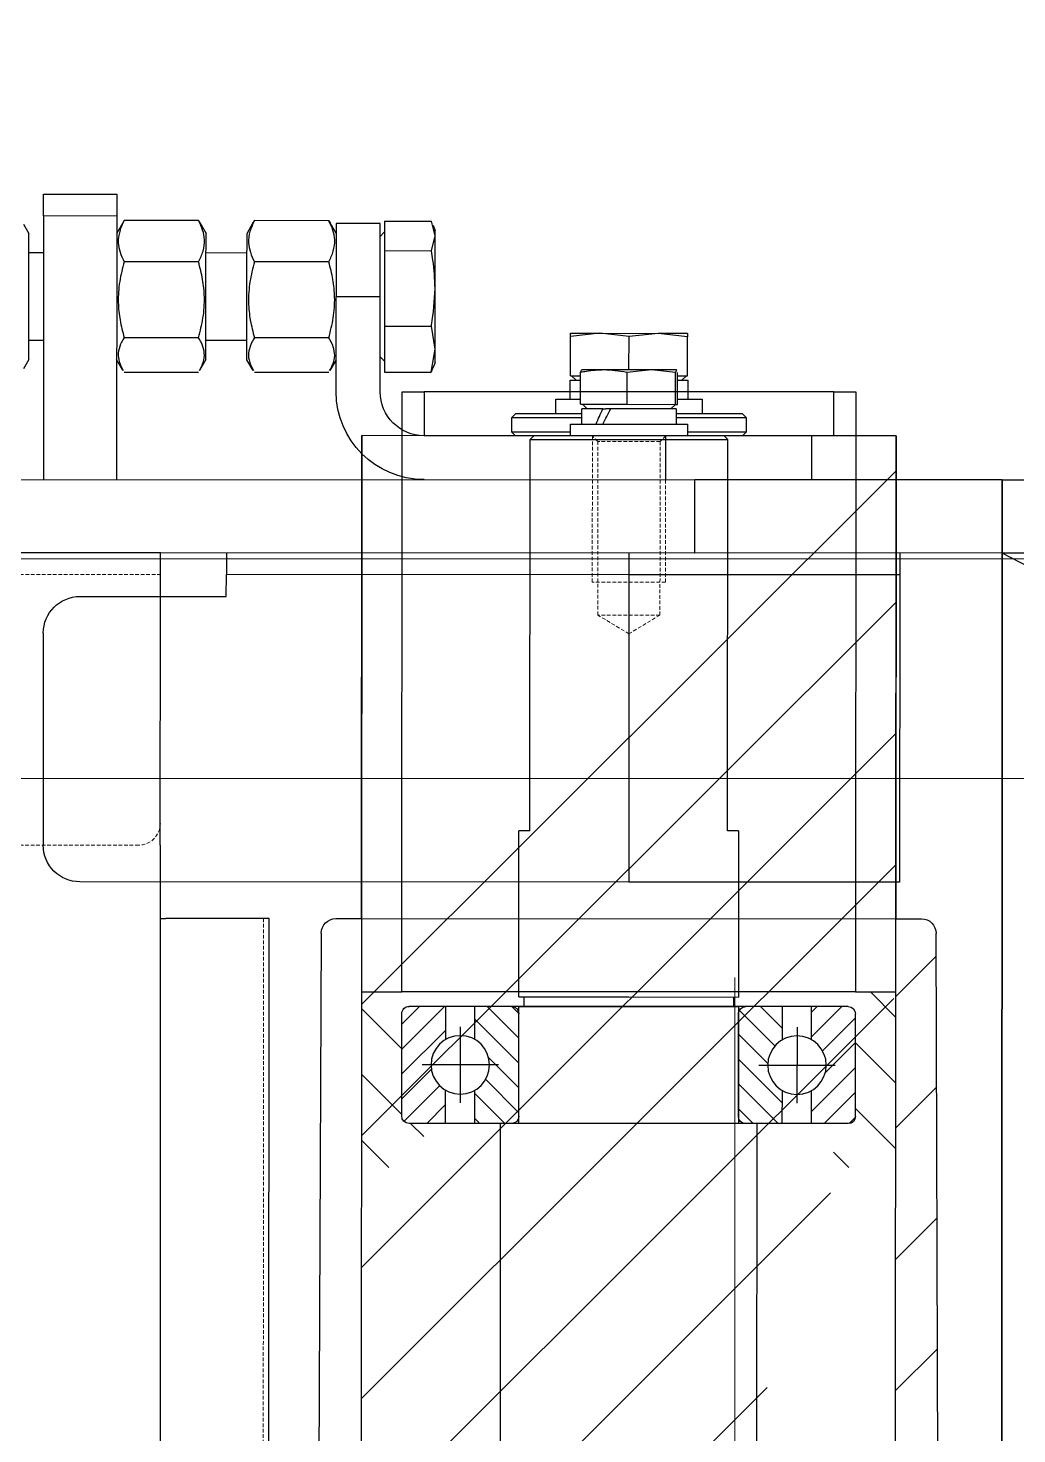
# Model space of a CAD drawing. Header units: millimetres. Extents: x 845401 to 948039, y 511594 to 550263.
# Drawn here: x 902886 to 903021.1, y 537152.2 to 537344.3 of the extents above; entities that cross this region are included whole.
import ezdxf

# ---------------------------------------------------------------- set-up
doc = ezdxf.new("R2010")
doc.units = ezdxf.units.MM
doc.linetypes.add('CENTER', pattern=[0])
doc.linetypes.add('DASHED', pattern=[0.75, 0.5, -0.25])
for name, color, linetype in [('00', 7, 'Continuous'), ('1', 30, 'Continuous'), ('1轮廓实线层', 7, 'Continuous'), ('3', 3, 'CENTER'), ('4文字层', 3, 'Continuous'), ('4虚线层', 6, 'DASHED'), ('5剖面线层', 2, 'Continuous')]:
    doc.layers.add(name, color=color, linetype=linetype)
doc.layers.add('A-剖-0.10mm.......SECT-L01', color=255, linetype='Continuous', lineweight=18)
doc.layers.add('物流设备', color=7, linetype='Continuous', lineweight=5)

# ---------------------------------------------------------------- blocks, each defined once
blk = doc.blocks.new('*U100537')
at = {"color": 2}
blk.add_lwpolyline([(0, 630), (7920.603380136075, 630), (7920.603380136075, 830), (0, 830)], close=True, dxfattribs=at)
at = {"color": 1}
blk.add_lwpolyline([(0, -630), (7920.603380136075, -630), (7920.603380136075, 630), (0, 630)], close=True, dxfattribs=at)
at = {"color": 4}
blk.add_lwpolyline([(0, -600), (7920.603380136075, -600), (7920.603380136075, 600), (0, 600)], close=True, dxfattribs=at)
for tag, p in [('设备编号', (485.2384934027214, 55.2877136208408)), ('设备高度', (489.7486322444456, -155.5627289135591))]:
    blk.add_attdef(tag, p, '', height=100)
at = {"flags": 1}
blk.add_attdef('设备类型', (14421.90417558989, -37.08342335998668), '', height=100, dxfattribs=at)
blk = doc.blocks.new('*U585')
at = {"layer": '1', "linetype": 'Continuous'}
h = blk.add_hatch(dxfattribs=at)
h.set_pattern_fill('_USER', color=1, scale=2.4, angle=45, style=0, pattern_type=0)
h.set_pattern_definition([(45, (0, 0), (-1.697056274847714, 1.697056274847714), [])])
edge = h.paths.add_edge_path()
edge.add_line((15, 31), (1, 31))
edge.add_arc((1, 30), 1, 90, 180)
edge.add_line((0, 30), (0, 25))
edge.add_line((0, 25), (4.535898384862246, 25))
edge.add_arc((8, 23), 3.999999999999999, 30.000000000000114, 150, ccw=False)
edge.add_line((11.46410161513775, 25), (16, 25))
edge.add_line((16, 25), (16, 30))
edge.add_arc((15, 30), 1, 0, 90)
edge = h.paths.add_edge_path()
edge.add_line((11.46410161513775, -25), (16, -25))
edge.add_line((16, -25), (16, -30))
edge.add_arc((15, -30), 1, 270, 360, ccw=False)
edge.add_line((15, -31), (1, -31))
edge.add_arc((1, -30), 1, 180, 270, ccw=False)
edge.add_line((0, -30), (0, -25))
edge.add_line((0, -25), (4.535898384862246, -25))
edge.add_arc((8, -23), 4, 209.9999999999998, 329.9999999999999)
blk = doc.blocks.new('*U586')
at = {"layer": '1', "linetype": 'Continuous'}
h = blk.add_hatch(dxfattribs=at)
h.set_pattern_fill('_USER', color=1, scale=2.4, angle=135, style=0, pattern_type=0)
h.set_pattern_definition([(135, (0, 0), (-1.697056274847714, -1.697056274847714), [])])
edge = h.paths.add_edge_path()
edge.add_line((0, 21), (4.535898384862246, 21))
edge.add_arc((8, 23), 4, 209.9999999999998, 329.9999999999999)
edge.add_line((11.46410161513775, 21), (16, 21))
edge.add_line((16, 21), (16, 16))
edge.add_arc((15, 16), 1, 270, 360, ccw=False)
edge.add_line((15, 15), (1, 15))
edge.add_arc((1, 16), 1, 180, 270, ccw=False)
edge.add_line((0, 16), (0, 21))
edge = h.paths.add_edge_path()
edge.add_line((1, -15), (15, -15))
edge.add_arc((15, -16), 1, 360, 90, ccw=False)
edge.add_line((16, -16), (16, -21))
edge.add_line((16, -21), (11.46410161513775, -21))
edge.add_arc((8, -23), 3.999999999999999, 30, 150)
edge.add_line((4.535898384862246, -21), (0, -21))
edge.add_line((0, -21), (0, -16))
edge.add_arc((1, -16), 1, 90, 180, ccw=False)
blk = doc.blocks.new('6206')
at = {"layer": '00', "color": 7}
for p, q in [((473.0716967733401, 2380.76034982123), (487.0716967733401, 2380.76034982123)), ((472.0716967733401, 2379.76034982123), (472.0716967733401, 2319.76034982123)), ((488.0716967733401, 2379.76034982123), (488.0716967733401, 2319.76034982123)), ((472.0716967733401, 2374.76034982123), (476.6075951582024, 2374.76034982123)), ((483.5357983884779, 2374.76034982123), (488.0716967733401, 2374.76034982123)), ((472.0716967733401, 2370.76034982123), (476.6075951582024, 2370.76034982123)), ((483.5357983884779, 2370.76034982123), (488.0716967733401, 2370.76034982123)), ((473.0716967733401, 2364.76034982123), (487.0716967733401, 2364.76034982123)), ((473.0716967733401, 2334.76034982123), (487.0716967733401, 2334.76034982123)), ((472.0716967733401, 2328.76034982123), (476.6075951582024, 2328.76034982123)), ((483.5357983884779, 2328.76034982123), (488.0716967733401, 2328.76034982123)), ((472.0716967733401, 2324.76034982123), (476.6075951582024, 2324.76034982123)), ((483.5357983884779, 2324.76034982123), (488.0716967733401, 2324.76034982123)), ((473.0716967733401, 2318.76034982123), (487.0716967733401, 2318.76034982123))]:
    blk.add_line(p, q, dxfattribs=at)
at = {"layer": '00', "color": 7, "linetype": 'Continuous'}
blk.add_line((473.0716967733401, 2318.76034982123), (473.0717967733402, 2318.76034982123), dxfattribs=at)
at = {"layer": '00', "color": 7}
for centre in [(480.0716967733401, 2372.76034982123), (480.0716967733401, 2326.76034982123)]:
    blk.add_circle(centre, 4, dxfattribs=at)
for centre, start, end in [((473.0716967733401, 2379.76034982123), 90, 180), ((487.0716967733401, 2379.76034982123), 0, 90), ((473.0716967733401, 2365.76034982123), 180, 270), ((487.0716967733401, 2365.76034982123), 270, 0), ((473.0716967733401, 2333.76034982123), 90, 180), ((487.0716967733401, 2333.76034982123), 0, 90), ((473.0716967733401, 2319.76034982123), 180, 270), ((487.0716967733401, 2319.76034982123), 270, 0)]:
    blk.add_arc(centre, 1, start, end, dxfattribs=at)
at = {"layer": '3', "color": 3}
for p, q in [((480.0716967733401, 2367.56034982123), (480.0716967733401, 2377.96034982123)), ((485.2716967733402, 2372.76034982123), (474.8716967733401, 2372.76034982123)), ((480.0716967733401, 2331.96034982123), (480.0716967733401, 2321.56034982123)), ((485.2716967733402, 2326.76034982123), (474.8716967733401, 2326.76034982123))]:
    blk.add_line(p, q, dxfattribs=at)
at = {"color": 1, "linetype": 'Continuous'}
for name in ['*U585', '*U586']:
    blk.add_blockref(name, (472.0716967733402, 2349.76034982123), dxfattribs=at)
blk = doc.blocks.new('*U579')
at = {"layer": '1', "linetype": 'Continuous'}
h = blk.add_hatch(dxfattribs=at)
h.set_pattern_fill('_USER', color=1, scale=4, angle=45, style=0, pattern_type=0)
h.set_pattern_definition([(45, (0, 0), (-2.82842712474619, 2.82842712474619), [])])
edge = h.paths.add_edge_path()
edge.add_line((603.0000002948393, 403.000000072525), (583.0000002948393, 403.000000072525))
edge.add_line((583.0000002948393, 403.000000072525), (583.0000002948393, 396.2165233572576))
edge.add_arc((593.0000002948393, 372.000000072525), 26.20000000000001, 97.99753139117303, 112.43774675556449, ccw=False)
edge.add_arc((593.0000002948393, 372.000000072525), 26.19999999999999, 82.00246860882731, 97.99753139117303, ccw=False)
edge.add_arc((593.0000002948393, 372.000000072525), 26.19999999999998, 67.56225324443562, 82.0024686088272, ccw=False)
edge.add_line((603.0000002948393, 396.2165233572576), (603.0000002948393, 403.000000072525))
edge = h.paths.add_edge_path()
edge.add_line((603.0000002948393, 347.7834767877923), (603.0000002948393, 341.000000072525))
edge.add_line((603.0000002948393, 341.000000072525), (583.0000002948393, 341.000000072525))
edge.add_line((583.0000002948393, 341.000000072525), (583.0000002948393, 347.7834767877923))
edge.add_arc((593.0000002948393, 372.000000072525), 26.19999999999998, 247.5622532444355, 262.002468608827)
edge.add_arc((593.0000002948393, 372.000000072525), 26.20000000000001, 262.002468608827, 277.9975313911727)
edge.add_arc((593.0000002948393, 372.000000072525), 26.19999999999999, 277.9975313911728, 292.4377467555644)
blk = doc.blocks.new('*U580')
at = {"layer": '1', "linetype": 'Continuous'}
h = blk.add_hatch(dxfattribs=at)
h.set_pattern_fill('_USER', color=1, scale=4, angle=135, style=0, pattern_type=0)
h.set_pattern_definition([(135, (0, 0), (-2.82842712474619, -2.82842712474619), [])])
edge = h.paths.add_edge_path()
edge.add_line((598.5459975632302, 392.600000072525), (603.0000002948393, 392.600000072525))
edge.add_line((603.0000002948393, 392.600000072525), (603.0000002948393, 387.000000072525))
edge.add_line((603.0000002948393, 387.000000072525), (583.0000002948393, 387.000000072525))
edge.add_line((583.0000002948393, 387.000000072525), (583.0000002948393, 392.600000072525))
edge.add_line((583.0000002948393, 392.600000072525), (587.4540030264483, 392.600000072525))
edge.add_arc((589.8000002948393, 394.7763035478478), 3.199999999999981, 222.8510543105666, 317.1489456894334)
edge.add_line((592.1459975632303, 392.600000072525), (593.8540030264483, 392.600000072525))
edge.add_arc((596.2000002948392, 394.7763035478478), 3.199999999999981, 222.8510543105666, 317.1489456894334)
edge = h.paths.add_edge_path()
edge.add_line((583.0000002948393, 357.000000072525), (603.0000002948393, 357.000000072525))
edge.add_line((603.0000002948393, 357.000000072525), (603.0000002948393, 351.400000072525))
edge.add_line((603.0000002948393, 351.400000072525), (598.5459975632302, 351.400000072525))
edge.add_arc((596.2000002948392, 349.2236965972022), 3.200000000000019, 42.85105431056657, 137.1489456894298)
edge.add_line((593.8540030264484, 351.4000000725251), (592.1459975632301, 351.4000000725251))
edge.add_arc((589.8000002948393, 349.2236965972022), 3.199999999999975, 42.8510543105702, 137.1489456894335)
edge.add_line((587.4540030264483, 351.400000072525), (583.0000002948393, 351.400000072525))
edge.add_line((583.0000002948393, 351.400000072525), (583.0000002948393, 357.000000072525))
blk = doc.blocks.new('*U578', base_point=(-30.99999970516069, -88.49999992747507))
at = {"layer": '00', "color": 7}
for p, q in [((603.0000002948393, 403.000000072525), (583.0000002948393, 403.000000072525)), ((583.0000002948393, 403.000000072525), (583.0000002948393, 387.000000072525)), ((603.0000002948393, 403.000000072525), (603.0000002948393, 387.000000072525)), ((583.0000002948393, 392.600000072525), (587.4540030264483, 392.600000072525)), ((592.1459975632303, 392.600000072525), (593.8540030264483, 392.600000072525)), ((598.5459975632302, 392.600000072525), (603.0000002948393, 392.600000072525)), ((583.0000002948393, 387.000000072525), (603.0000002948393, 387.000000072525)), ((583.0000002948393, 357.000000072525), (603.0000002948393, 357.000000072525)), ((583.0000002948393, 341.000000072525), (583.0000002948393, 357.000000072525)), ((603.0000002948393, 341.000000072525), (603.0000002948393, 357.000000072525)), ((583.0000002948393, 351.400000072525), (587.4540030264483, 351.400000072525)), ((592.1459975632303, 351.400000072525), (593.8540030264483, 351.400000072525)), ((598.5459975632302, 351.400000072525), (603.0000002948393, 351.400000072525)), ((603.0000002948393, 341.000000072525), (583.0000002948393, 341.000000072525))]:
    blk.add_line(p, q, dxfattribs=at)
for centre in [(589.8000002948393, 394.7763035478478), (596.2000002948392, 394.7763035478478), (589.8000002948393, 349.2236965972022), (596.2000002948392, 349.2236965972022)]:
    blk.add_circle(centre, 3.2, dxfattribs=at)
for start, end in [(67.56225324443558, 112.4377467555644), (247.5622532444355, 292.4377467555644)]:
    blk.add_arc((593.0000002948393, 372.000000072525), 26.19999999999998, start, end, dxfattribs=at)
at = {"color": 1, "linetype": 'Continuous'}
for name in ['*U579', '*U580']:
    blk.add_blockref(name, (0, 0), dxfattribs=at)
blk = doc.blocks.new('2206')
for p, q in [((2751.286115490204, 2782.591142268946), (2721.286115490204, 2782.591142268946)), ((2751.286115490204, 2762.591142268946), (2721.286115490204, 2762.591142268946))]:
    blk.add_line(p, q)
at = {"layer": '00', "rotation": 270}
blk.add_blockref('*U578', (2275.786115490204, 3396.591142268946), dxfattribs=at)
blk = doc.blocks.new('JTB2')
at = {"layer": '5剖面线层'}
h = blk.add_hatch(dxfattribs=at)
h.set_pattern_fill('ANSI31', color=256, scale=2, angle=-90.00000000000001, style=0)
h.set_pattern_definition([(225, (4709.747007297931, 4481.010262301545), (-4.490128060534578, 4.490128060534575), [])])
h.paths.add_polyline_path([(3985.07861952609, 692.5752800115702), (3985.07861952609, 704.5752800110176), (3985.57861952609, 705.0752800110172), (4029.57861952609, 705.0752800110172), (4030.07861952609, 704.5752800110172), (4030.07861952609, 701.0752800110176), (4040.07861952609, 701.0752800110176), (4055.07861952609, 701.0752800110176, -0.4142135623730951), (4058.07861952609, 698.0752800110176), (4058.07861952609, 696.0752800115702), (4052.27861952609, 696.0752800115697), (4052.27861952609, 697.5752800115702), (4050.07861952609, 697.5752800115702), (4050.07861952609, 696.0752800115702), (4030.078619526089, 696.0752800115702), (4030.078619526089, 692.5752800115702)])
h.paths.add_polyline_path([(3985.57861952609, 625.0752800110172), (3985.07861952609, 625.5752800110172), (3985.07861952609, 637.5752800115702), (4030.078619526089, 637.5752800115706), (4030.078619526089, 634.0752800115702), (4050.07861952609, 634.0752800115702), (4050.07861952609, 632.5752800115702), (4052.27861952609, 632.5752800115702), (4052.27861952609, 634.0752800115702), (4058.07861952609, 634.0752800115702), (4058.07861952609, 632.0752800110176, -0.4142135623730951), (4055.07861952609, 629.0752800110176), (4040.07861952609, 629.0752800110176), (4030.07861952609, 629.0752800110176), (4030.07861952609, 625.5752800110172), (4029.57861952609, 625.0752800110172)])
at = {"color": 7, "linetype": 'Continuous', "lineweight": 25}
for p, q in [((4040.07861952609, 887.0752800110176), (4030.07861952609, 887.0752800110176)), ((4030.07861952609, 887.0752800110176), (4030.07861952609, 884.0752800110176)), ((4040.07861952609, 884.0752800110176), (4040.07861952609, 887.0752800110176)), ((4030.07861952609, 884.0752800110176), (4040.07861952609, 884.0752800110176)), ((4030.07861952609, 884.0752800110176), (4030.07861952609, 701.0752800110176)), ((4040.07861952609, 884.0752800110176), (4040.07861952609, 701.0752800110181)), ((4040.07861952609, 855.3252800110176), (4065.07861952609, 855.3252800110176)), ((4065.07861952609, 855.3252800110176), (4065.07861952609, 845.8252800110176)), ((4070.07861952609, 855.3252800110176), (4065.07861952609, 855.3252800110176)), ((4070.07861952609, 845.8252800110176), (4070.07861952609, 855.3252800110176)), ((4040.07861952609, 845.8252800110176), (4065.07861952609, 845.8252800110176)), ((4065.07861952609, 845.8252800110176), (4070.07861952609, 845.8252800110176)), ((3985.07861952609, 704.5752800110176), (3985.57861952609, 705.0752800110172)), ((3985.07861952609, 704.5752800110176), (3985.07861952609, 625.5752800110172)), ((3985.57861952609, 705.0752800110172), (4029.57861952609, 705.0752800110172)), ((4029.57861952609, 705.0752800110172), (4030.07861952609, 704.5752800110172)), ((4040.07861952609, 701.0752800110176), (4030.07861952609, 701.0752800110176)), ((4040.07861952609, 701.0752800110176), (4055.07861952609, 701.0752800110176)), ((4050.07861952609, 697.5752800115702), (4050.07861952609, 632.5752800115702)), ((4050.07861952609, 697.5752800115702), (4052.27861952609, 697.5752800115702)), ((4052.27861952609, 697.5752800115702), (4052.27861952609, 632.5752800115702)), ((4058.07861952609, 632.0752800110176), (4058.07861952609, 698.0752800048313)), ((4030.07861952609, 696.0752800115706), (4030.07861952609, 634.0752800115702)), ((4058.07861952609, 696.0752800115702), (4052.27861952609, 696.0752800115697)), ((4030.07861952609, 692.5752800115702), (3985.07861952609, 692.5752800115702)), ((3985.07861952609, 637.5752800115702), (4030.07861952609, 637.5752800115706)), ((4052.27861952609, 634.0752800115702), (4058.07861952609, 634.0752800115702)), ((4050.07861952609, 632.5752800115702), (4052.27861952609, 632.5752800115702)), ((4030.07861952609, 629.0752800110176), (4030.07861952609, 617.0752800110172)), ((4040.07861952609, 629.0752800110176), (4030.07861952609, 629.0752800110176)), ((4055.07861952609, 629.0752800110176), (4040.07861952609, 629.0752800110176)), ((4040.07861952609, 617.0752800110172), (4040.07861952609, 629.0752800110176)), ((3985.57861952609, 625.0752800110172), (3985.07861952609, 625.5752800110172)), ((4029.57861952609, 625.0752800110172), (3985.57861952609, 625.0752800110172)), ((4030.07861952609, 625.5752800110172), (4029.57861952609, 625.0752800110172)), ((4040.07861952609, 617.0752800110172), (4030.07861952609, 617.0752800110172))]:
    blk.add_line(p, q, dxfattribs=at)
for centre, start, end in [((4055.07861952609, 698.0752800110176), 7.016477563892661e-15, 90), ((4055.07861952609, 632.0752800110176), 270, 7.016477563892661e-15)]:
    blk.add_arc(centre, 3.000000000000002, start, end, dxfattribs=at)
at = {"layer": '4虚线层'}
for p, q in [((4040.07861952609, 855.5752800110176), (4030.07861952609, 855.5752800110176)), ((4033.07861952609, 855.3252800110176), (4033.07861952609, 845.8252800110176)), ((4033.07861952609, 855.3252800110176), (4040.07861952609, 855.3252800110176)), ((4034.57861952609, 855.3252800110176), (4034.57861952609, 845.8252800110176)), ((4040.07861952609, 845.5752800110176), (4030.07861952609, 845.5752800110176)), ((4033.07861952609, 845.8252800110176), (4040.07861952609, 845.8252800110176))]:
    blk.add_line(p, q, dxfattribs=at)
at = {"layer": '4虚线层', "lineweight": 25}
for p, q in [((4050.07861952609, 696.0752800115697), (4030.07861952609, 696.0752800115702)), ((4030.07861952609, 634.0752800115702), (4050.07861952609, 634.0752800115702))]:
    blk.add_line(p, q, dxfattribs=at)
at = {"xscale": -1, "rotation": 90}
blk.add_blockref('2206', (6812.669761795034, 3401.361395501775), dxfattribs=at)
blk = doc.blocks.new('*U100479')
at = {"layer": '5剖面线层'}
h = blk.add_hatch(dxfattribs=at)
h.set_pattern_fill('ANSI31', color=256, scale=4, angle=90, style=0)
h.set_pattern_definition([(135, (-2183.764029541882, 221.5113327968984), (-8.980256121069154, -8.980256121069152), [])])
edge = h.paths.add_edge_path()
edge.add_line((-2961.141874944731, 452.020095137661), (-2957.637957220774, 452.020095137661))
edge.add_line((-2957.637957220774, 452.020095137661), (-2957.637957220774, 386.020095137661))
edge.add_line((-2957.637957220774, 386.0200951376611), (-2957.637957220774, 1678.020095137661))
edge.add_line((-2957.637957220774, 1678.020095137661), (-2957.637957220774, 1612.020095137661))
edge.add_line((-2957.637957220774, 1612.020095137661), (-2961.141874944731, 1612.020095137661))
edge.add_arc((-2961.141874944731, 1610.020095137661), 2, 90, 179.8876554782646)
edge.add_line((-2963.141871100067, 1610.02401669875), (-2964.137957220775, 1357.020095137661))
edge.add_line((-2964.137957220775, 1357.020095137661), (-2964.137957220774, 707.0200951376596))
edge.add_line((-2964.137957220774, 707.0200951376596), (-2963.141871100067, 454.0161735765721))
edge.add_arc((-2961.141874944731, 454.020095137661), 2, 180.1123445217337, 269.9999999999984)
edge = h.paths.add_edge_path()
edge.add_arc((-2881.134039496819, 1610.020095137661), 2, 0.1123445217337558, 89.99999999999834)
edge.add_line((-2881.134039496819, 1612.020095137661), (-2884.637957220774, 1612.020095137661))
edge.add_line((-2884.637957220774, 1612.020095137661), (-2884.637957220774, 1678.020095137661))
edge.add_line((-2884.637957220774, 1678.020095137661), (-2884.637957220774, 386.020095137661))
edge.add_line((-2884.637957220774, 386.020095137661), (-2884.637957220774, 452.020095137661))
edge.add_line((-2884.637957220774, 452.020095137661), (-2881.134039496818, 452.020095137661))
edge.add_arc((-2881.134039496818, 454.020095137661), 2, 270, 359.8876554782645)
edge.add_line((-2879.134043341483, 454.0161735765721), (-2878.137957220775, 707.0200951376596))
edge.add_line((-2878.137957220775, 707.0200951376596), (-2878.137957220774, 1357.020095137661))
edge.add_line((-2878.137957220774, 1357.020095137661), (-2879.134043341483, 1610.02401669875))
edge = h.paths.add_edge_path(flags=17)
edge.add_arc((-2881.134039496819, 1610.020095137661), 2, 0.1123445217337558, 89.99999999999834)
edge = h.paths.add_edge_path(flags=17)
edge.add_arc((-2881.134039496818, 454.020095137661), 2, 270, 359.8876554782645)
edge = h.paths.add_edge_path(flags=17)
edge.add_line((-2884.637957220774, 452.020095137661), (-2881.134039496818, 452.020095137661))
edge = h.paths.add_edge_path(flags=16)
edge.add_line((-2884.637957220774, 452.020095137661), (-2884.637957220774, 386.020095137661))
edge = h.paths.add_edge_path(flags=17)
edge.add_line((-2884.637957220774, 1678.020095137661), (-2884.637957220774, 386.020095137661))
edge = h.paths.add_edge_path(flags=17)
edge.add_line((-2884.637957220774, 1612.020095137661), (-2884.637957220774, 1678.020095137661))
edge = h.paths.add_edge_path(flags=17)
edge.add_line((-2881.134039496819, 1612.020095137661), (-2884.637957220774, 1612.020095137661))
edge = h.paths.add_edge_path(flags=17)
edge.add_line((-2878.137957220775, 707.0200951376596), (-2879.134043341483, 454.0161735765721))
edge = h.paths.add_edge_path(flags=17)
edge.add_line((-2878.137957220775, 707.0200951376596), (-2878.137957220774, 1357.020095137661))
edge = h.paths.add_edge_path(flags=17)
edge.add_line((-2879.134043341483, 1610.02401669875), (-2878.137957220774, 1357.020095137661))
edge = h.paths.add_edge_path()
edge.add_line((-2879.134043341483, 1610.02401669875), (-2878.137957220774, 1357.020095137661))
edge.add_line((-2957.637957220774, 1602.020095137661), (-2957.637957220774, 1678.020095137661))
h = blk.add_hatch(dxfattribs=at)
h.set_pattern_fill('ANSI31', color=256, scale=2, angle=180, style=0)
h.set_pattern_definition([(225, (-2183.764029541882, 321.5113327968984), (4.490128060534576, -4.490128060534577), [])])
h.paths.add_polyline_path([(-2952.137957220774, 1602.020095137661), (-2957.637957220774, 1602.020095137661), (-2957.637957220774, 1578.020095137661), (-2949.137957220775, 1578.020095137661), (-2949.137957220775, 1584.020095137661), (-2952.137957220774, 1584.020095137661)])
h.paths.add_polyline_path([(-2884.637957220774, 1602.020095137661), (-2890.137957220774, 1602.020095137661), (-2890.137957220774, 1584.020095137661), (-2893.137957220774, 1584.020095137661), (-2893.137957220774, 1578.020095137661), (-2884.637957220774, 1578.020095137661)])
at = {"color": 7, "linetype": 'Continuous', "lineweight": 25}
for p, q in [((-2934.137957488996, 1678.020093945568), (-2934.637957570952, 1677.520070580547)), ((-2934.637957570952, 1624.020086793011), (-2934.637957570952, 1677.520070580547)), ((-2907.637956870597, 1677.520070580547), (-2934.637957570952, 1677.520070580547)), ((-2934.137957488996, 1678.020093945568), (-2908.137956952554, 1678.020093945568)), ((-2908.137956952554, 1678.020093945568), (-2907.637956870597, 1677.520070580547)), ((-2907.637956870597, 1624.020086793011), (-2907.637956870597, 1677.520070580547)), ((-1886.941660694127, 1662.020036706926), (-2857.137971168267, 1662.020036725108)), ((-2857.137971168267, 1656.020036725107), (-2857.137971168267, 1662.020036725108)), ((-2857.137971168266, 1622.020036725107), (-2857.137971168267, 1656.020036725107)), ((-2936.137956885499, 1624.020086793011), (-2936.137956885499, 1601.320096043652)), ((-2936.137956885499, 1624.020086793011), (-2934.637957570952, 1624.020086793011)), ((-2907.637956870597, 1624.020086793011), (-2906.137957556051, 1624.020086793011)), ((-2906.137957556051, 1601.320096043652), (-2906.137957556051, 1624.020086793011)), ((-2857.137971168266, 1622.020036725107), (-2857.137971168266, 442.020036725108)), ((-2872.021816055365, 452.020036725108), (-2872.021816055365, 1612.020036725107)), ((-2872.021816055365, 1612.020036725107), (-2857.914428303574, 1612.020036725107)), ((-2857.137971168266, 1612.020036725107), (-2857.914428303574, 1612.020036725107)), ((-2921.137957220775, 1601.320096043652), (-2936.137956885499, 1601.320096043652)), ((-2935.437957143289, 1601.320096043652), (-2935.437957143289, 1600.020088938778)), ((-2906.137957556051, 1601.320096043652), (-2921.137957220775, 1601.320096043652)), ((-2906.837957298261, 1600.020088938778), (-2906.837957298261, 1601.320096043652)), ((-2936.137956885499, 1600.020088938778), (-2936.137956885499, 1584.020095137661)), ((-2921.137957220775, 1600.020088938778), (-2936.137956885499, 1600.020088938778)), ((-2906.137957556051, 1600.020088938778), (-2921.137957220775, 1600.020088938778)), ((-2906.137957556051, 1584.020095137661), (-2906.137957556051, 1600.020088938778)), ((-2938.63795677374, 1584.020095137661), (-2921.137957220775, 1584.020095137661)), ((-2938.637956773739, 1584.020095137661), (-2938.63795677374, 480.020095137661)), ((-2921.137957220775, 1584.020095137661), (-2903.63795766781, 1584.020095137661)), ((-2903.63795766781, 480.020095137661), (-2903.63795766781, 1584.020095137661))]:
    blk.add_line(p, q, dxfattribs=at)
for p, q in [((-2972.137971168267, 1662.020036725108), (-2972.137971168256, 402.0200939455669)), ((-1771.941660694127, 402.0200367069256), (-1771.941660694127, 1662.020036706926))]:
    blk.add_line(p, q)
at = {"layer": '1轮廓实线层'}
for p, q in [((-2841.137965993839, 1711.020061520642), (-2851.137966235983, 1711.020061520641)), ((-2851.137966235983, 1711.020061520641), (-2851.137966235983, 1708.020040539807)), ((-2841.137965993839, 1708.020040539807), (-2841.137965993839, 1711.020061520642)), ((-2894.637959396349, 1705.318161992138), (-2894.131204431759, 1707.329937962597)), ((-2894.349588399636, 1706.812331227366), (-2894.637959396349, 1706.020066289012)), ((-2887.737961804377, 1707.329937962597), (-2894.131204431759, 1707.329937962597)), ((-2887.737961804377, 1707.329937962597), (-2887.737961804377, 1703.306266812389)), ((-2887.137959098326, 1697.020122555797), (-2887.137959098326, 1707.020113019054)), ((-2887.137959098326, 1707.020113019054), (-2881.137961840141, 1707.020113019054)), ((-2880.275542234886, 1707.138845471447), (-2881.137961840141, 1705.645153073375)), ((-2881.137961840141, 1707.020113019054), (-2881.137961840141, 1697.020122555797)), ((-2880.117604827392, 1707.399913815563), (-2880.2788391168, 1707.115480450695)), ((-2880.117604827392, 1707.399913815563), (-2869.958313500392, 1707.399913815563)), ((-2869.797082936275, 1707.115480450695), (-2869.958313500392, 1707.399913815563)), ((-2868.937960212933, 1705.645153073375), (-2869.800379818189, 1707.138845471447)), ((-2862.475542669999, 1707.138845471447), (-2863.337960412609, 1705.645153073375)), ((-2862.317607125151, 1707.399913815563), (-2862.478837689267, 1707.115480450695)), ((-2862.317607125151, 1707.399913815563), (-2852.158314866828, 1707.399913815563)), ((-2851.997083371389, 1707.115480450695), (-2852.158314866828, 1707.399913815563)), ((-2851.137960648048, 1705.645153073375), (-2852.00037932198, 1707.138845471447)), ((-2851.137966235983, 1708.020040539807), (-2841.137965993839, 1708.020040539807)), ((-2851.137966235983, 1708.020040539807), (-2851.137966235982, 1672.020146397655)), ((-2841.137965993839, 1708.020040539807), (-2841.137965993838, 1672.020146397656)), ((-2838.414805095525, 1706.897685078686), (-2839.137960543739, 1705.645153073375)), ((-2894.637959396349, 1705.318161992138), (-2894.637959396349, 1706.020066289012)), ((-2894.131204431759, 1703.306266812388), (-2894.637959396349, 1705.318161992138)), ((-2894.637959396349, 1698.151299504345), (-2894.637959396349, 1705.318161992138)), ((-2887.137959098326, 1705.255100277965), (-2887.737961804377, 1705.855080632273)), ((-2868.937960212933, 1700.962254551952), (-2868.937960212933, 1705.645153073375)), ((-2863.337960412608, 1700.962254551953), (-2863.337960412609, 1705.645153073375)), ((-2839.137960543739, 1700.574109105176), (-2839.137960543739, 1705.645153073375)), ((-2887.737961804377, 1703.306266812389), (-2894.131204431759, 1703.306266812388)), ((-2887.737961804377, 1703.306266812389), (-2887.737961804377, 1692.9963321963)), ((-2863.337960412609, 1703.020045308178), (-2868.937960212933, 1703.020045308178)), ((-2839.137960543739, 1703.020045308179), (-2841.137965993839, 1703.020045308179)), ((-2880.117604827392, 1701.770016697948), (-2869.958313500392, 1701.770016697948)), ((-2868.937960212933, 1688.395092038218), (-2868.937960212933, 1700.962254551952)), ((-2863.337960412608, 1688.39509203822), (-2863.337960412608, 1700.962254551953)), ((-2862.31760712515, 1701.770016697948), (-2852.158314866828, 1701.770016697948)), ((-2839.137960543739, 1688.39509203822), (-2839.137960543739, 1700.574109105176)), ((-2894.637959396349, 1689.853260068004), (-2894.637959396349, 1698.151299504345)), ((-2887.137959098326, 1684.020111111705), (-2887.137959098326, 1697.020122555797)), ((-2881.137961840141, 1697.020122555797), (-2887.137959098326, 1697.020122555797)), ((-2881.13796184014, 1684.020111111705), (-2881.137961840141, 1697.020122555797)), ((-2894.637959396349, 1689.853260068004), (-2894.131204431759, 1692.996332196299)), ((-2887.737961804377, 1692.9963321963), (-2894.131204431759, 1692.996332196299)), ((-2887.737961804377, 1692.9963321963), (-2887.737961804377, 1686.710187939708)), ((-2929.137958532082, 1691.569635418956), (-2925.137957876431, 1692.020127324168)), ((-2929.137958532082, 1692.020127324168), (-2925.137957876431, 1692.020127324168)), ((-2929.137958532082, 1686.220118550364), (-2929.137958532082, 1691.569635418956)), ((-2925.137957876431, 1692.020127324168), (-2921.13795722078, 1691.569635418956)), ((-2917.137964015709, 1692.020127324168), (-2925.137957876431, 1692.020127324168)), ((-2921.13795722078, 1691.569635418956), (-2917.137964015709, 1692.020127324168)), ((-2921.13795722078, 1687.02013209254), (-2921.13795722078, 1691.569635418956)), ((-2917.137964015709, 1692.020127324168), (-2913.137963360058, 1691.569635418956)), ((-2913.137963360058, 1692.020127324168), (-2917.137964015709, 1692.020127324168)), ((-2913.137963360058, 1686.220118550364), (-2913.137963360058, 1691.569635418956)), ((-2880.117604827391, 1691.390106228893), (-2869.958313500391, 1691.390106228893)), ((-2868.937960212933, 1691.020080594127), (-2863.337960412608, 1691.020080594128)), ((-2862.31760712515, 1691.390106228893), (-2852.158314866828, 1691.390106228893)), ((-2841.137965993838, 1691.020080594128), (-2839.137960543739, 1691.020080594128)), ((-2894.131204431759, 1686.710187939708), (-2894.637959396349, 1689.853260068004)), ((-2894.637959396349, 1688.020059613292), (-2894.637959396349, 1689.853260068004)), ((-2927.64138275932, 1686.999508885447), (-2927.634468620526, 1687.02013209254)), ((-2927.634468620526, 1687.02013209254), (-2927.51145208429, 1686.654159573619)), ((-2927.634468620526, 1687.02013209254), (-2924.201688116299, 1687.02013209254)), ((-2927.51145208429, 1686.654159573619), (-2924.201688116299, 1687.02013209254)), ((-2924.201688116299, 1687.02013209254), (-2920.891931598889, 1686.654159573619)), ((-2924.201688116299, 1687.02013209254), (-2917.705184167134, 1687.02013209254)), ((-2917.705184167134, 1687.02013209254), (-2914.637958949314, 1687.02013209254)), ((-2914.518436735379, 1686.654159573619), (-2914.634248560177, 1686.99867442042)), ((-2894.637959396349, 1688.020059613292), (-2894.349588399636, 1687.227794674937)), ((-2894.268969392287, 1687.257120160167), (-2894.131204431759, 1686.710187939708)), ((-2887.737961804377, 1688.185045270031), (-2887.137959098326, 1688.785144833629)), ((-2881.13796184014, 1688.395092038218), (-2880.275542234885, 1686.901399640147)), ((-2869.800379818188, 1686.901399640147), (-2868.937960212933, 1688.395092038218)), ((-2863.337960412608, 1688.39509203822), (-2862.475542669999, 1686.901399640149)), ((-2852.000379321979, 1686.901399640149), (-2851.137960648047, 1688.39509203822)), ((-2839.137960543739, 1688.39509203822), (-2838.414805095525, 1687.14256003291)), ((-2929.187959378468, 1685.620138196055), (-2929.187959378468, 1683.020064381663)), ((-2927.757485156762, 1685.620138196055), (-2929.187959378468, 1685.620138196055)), ((-2927.757485156762, 1686.220118550364), (-2929.137958532082, 1686.220118550364)), ((-2928.972957974182, 1686.220118550364), (-2928.372962718712, 1685.620138196055)), ((-2927.757485156762, 1682.320067433421), (-2927.757485156762, 1686.654159573619)), ((-2927.51145208429, 1682.320067433421), (-2927.51145208429, 1686.654159573619)), ((-2920.891931598889, 1682.320067433421), (-2920.891931598889, 1686.654159573619)), ((-2914.518436735379, 1682.320067433421), (-2914.518436735379, 1686.654159573619)), ((-2913.137963360058, 1686.220118550364), (-2914.518436735379, 1686.220118550364)), ((-2913.087962513672, 1685.620138196055), (-2914.518436735379, 1685.620138196055)), ((-2913.902959173428, 1685.620138196055), (-2913.302963917958, 1686.220118550364)), ((-2913.087962513672, 1683.020064381663), (-2913.087962513672, 1685.620138196055)), ((-2887.737961804377, 1686.710187939708), (-2894.131204431759, 1686.710187939708)), ((-2880.117604827391, 1686.640212086742), (-2869.958313500391, 1686.640212086742)), ((-2862.31760712515, 1686.640212086742), (-2852.158314866828, 1686.640212086742)), ((-2952.137957220774, 1684.020095137661), (-2952.137957220774, 1602.020095137661)), ((-2949.137957220775, 1684.020095137661), (-2952.137957220774, 1684.020095137661)), ((-2949.137957220775, 1678.020095137661), (-2949.137957220775, 1684.020095137661)), ((-2949.137957220775, 1684.020095137661), (-2893.137957220774, 1684.020095137661)), ((-2893.137957220774, 1684.020095137661), (-2893.137957220774, 1678.020095137661)), ((-2890.137957220774, 1684.020095137661), (-2893.137957220774, 1684.020095137661)), ((-2890.137957220774, 1602.020095137661), (-2890.137957220774, 1684.020095137661)), ((-2931.137962585198, 1683.020064381663), (-2931.137962585198, 1681.02009013087)), ((-2927.757485156762, 1683.020064381663), (-2931.137962585198, 1683.020064381663)), ((-2927.51145208429, 1682.320067433421), (-2927.757485156762, 1682.320067433421)), ((-2927.577963417279, 1681.720087079112), (-2927.577963417279, 1679.620096234385)), ((-2927.577963417279, 1681.720087079112), (-2918.663142567383, 1681.720087079112)), ((-2920.891931598889, 1682.320067433421), (-2927.51145208429, 1682.320067433421)), ((-2927.472962384926, 1682.320067433421), (-2926.872959678875, 1681.720087079112)), ((-2914.518436735379, 1682.320067433421), (-2920.891931598889, 1682.320067433421)), ((-2918.745635395752, 1681.720087079112), (-2917.976675873505, 1681.720087079112)), ((-2917.58806104015, 1681.720087079112), (-2917.976675873505, 1681.720087079112)), ((-2917.58806104015, 1681.720087079112), (-2914.697958474861, 1681.720087079112)), ((-2915.402962213265, 1681.720087079112), (-2914.802959507214, 1682.320067433421)), ((-2914.697958474861, 1679.620096234385), (-2914.697958474861, 1681.720087079112)), ((-2911.137959306942, 1683.020064381664), (-2914.518436735379, 1683.020064381663)), ((-2911.137959306942, 1681.02009013087), (-2911.137959306942, 1683.020064381664)), ((-2936.637958830105, 1681.02009013087), (-2937.137959843384, 1680.520126370494)), ((-2937.137959843384, 1680.520126370494), (-2937.137959843384, 1678.5201521197)), ((-2927.577963417279, 1680.520126370494), (-2937.137959843384, 1680.520126370494)), ((-2936.637958830105, 1681.02009013087), (-2927.577963417279, 1681.02009013087)), ((-2929.137958532082, 1679.620096234385), (-2929.137958532082, 1678.020069150035)), ((-2917.300915663945, 1679.620096234385), (-2929.137958532082, 1679.620096234385)), ((-2913.137963360058, 1679.620096234385), (-2917.300915663945, 1679.620096234385)), ((-2914.697958474861, 1681.02009013087), (-2905.637963062035, 1681.02009013087)), ((-2905.137962048756, 1680.520126370494), (-2914.697958474861, 1680.520126370494)), ((-2913.137963360058, 1678.020069150035), (-2913.137963360058, 1679.620096234385)), ((-2905.137962048756, 1680.520126370494), (-2905.637963062035, 1681.02009013087)), ((-2905.137962048756, 1678.5201521197), (-2905.137962048756, 1680.520126370494)), ((-2957.637957220774, 1678.020095137661), (-2957.637957220774, 1612.020095137661)), ((-2957.637957220774, 386.0200951376611), (-2957.637957220774, 1678.020095137661)), ((-2957.637957220774, 1602.020095137661), (-2957.637957220774, 1678.020095137661)), ((-2957.637957220774, 1678.020095137661), (-2949.137957220775, 1678.020095137661)), ((-2957.137957220774, 1678.020095137661), (-2955.637957220774, 1678.020095137661)), ((-2949.137957220775, 1678.020095137661), (-2893.137957220774, 1678.020095137661)), ((-2946.137963181244, 1672.020146397654), (-2946.137963181244, 1678.020069150035)), ((-2946.137963181244, 1678.020069150035), (-2926.137959902989, 1678.020069150035)), ((-2937.137959843384, 1678.5201521197), (-2936.637958830105, 1678.020069150035)), ((-2937.137959843384, 1678.5201521197), (-2929.137958532082, 1678.5201521197)), ((-2926.137959902989, 1678.020069150035), (-2926.137959902989, 1672.020146397654)), ((-2926.137959902989, 1678.020069150035), (-2893.137960081803, 1678.020069150036)), ((-2913.137963360058, 1678.5201521197), (-2905.137962048756, 1678.5201521197)), ((-2905.637963062035, 1678.020069150036), (-2905.137962048756, 1678.5201521197)), ((-2893.137957220774, 1678.020095137661), (-2884.637957220774, 1678.020095137661)), ((-2884.637957220774, 1678.020095137661), (-2884.637957220774, 386.0200951376611)), ((-2884.637957220774, 1612.020095137661), (-2884.637957220774, 1678.020095137661)), ((-2884.637957220774, 1678.020095137661), (-2884.637957220774, 1602.020095137661)), ((-2972.137971168267, 1662.020036725108), (-2972.137971168267, 1672.020146397654)), ((-2972.137971168267, 1672.020146397654), (-2930.13796800922, 1672.020146397654)), ((-2705.137966519104, 1672.020146397657), (-2930.13796800922, 1672.020146397654)), ((-2930.13796800922, 1662.020036725108), (-2930.13796800922, 1672.020146397654)), ((-2972.137971168267, 1662.020036725108), (-2930.13796800922, 1662.020036725108)), ((-2958.137957697617, 1662.020036725108), (-2958.137957697617, 1659.020134953563)), ((-2705.137966519104, 1662.020036725111), (-2930.13796800922, 1662.020036725108)), ((-2921.13795722078, 1662.020036725108), (-2921.13795722078, 1659.020134953563)), ((-2866.137961244093, 1662.02003672511), (-2866.137961244093, 1659.020134953564)), ((-2958.137957697617, 1659.020134953563), (-2958.137957697617, 1617.020079640452)), ((-2958.137957697617, 1659.020134953563), (-2921.13795722078, 1659.020134953563)), ((-2921.13795722078, 1659.020134953563), (-2921.13795722078, 1617.020079640452)), ((-2921.13795722078, 1659.020134953563), (-2866.137961244093, 1659.020134953564)), ((-2866.137961244093, 1656.020113972728), (-2866.137961244093, 1659.020134953564)), ((-2846.137960759806, 1656.020113972728), (-2866.137961244093, 1656.020113972728)), ((-2841.137960405903, 1651.0201187411), (-2841.137960405903, 1622.020074872082)), ((-2958.137957697617, 1617.020079640452), (-2921.13795722078, 1617.020079640452)), ((-2921.13795722078, 1617.020079640452), (-2846.137960759806, 1617.020079640453)), ((-2957.637957220774, 1612.020095137661), (-2961.141874944731, 1612.020095137661)), ((-2884.637957220774, 1612.020095137661), (-2957.637957220774, 1612.020095137661)), ((-2881.134039496819, 1612.020095137661), (-2884.637957220774, 1612.020095137661)), ((-2964.137957220775, 1357.020095137661), (-2963.141871100067, 1610.02401669875)), ((-2879.134043341483, 1610.02401669875), (-2878.137957220774, 1357.020095137661)), ((-2952.137957220774, 1602.020095137661), (-2957.637957220774, 1602.020095137661)), ((-2952.137957220774, 1602.020095137661), (-2890.137957220774, 1602.020095137661)), ((-2884.637957220774, 1602.020095137661), (-2890.137957220774, 1602.020095137661))]:
    blk.add_line(p, q, dxfattribs=at)
for centre, radius, start, end in [((-2893.137960607932, 1684.020093945568), 6, 270, 0), ((-2893.137960607932, 1684.020093945568), 12.00000000000045, 270, 0), ((-2846.137960607932, 1651.020093945568), 5, 0, 90), ((-2846.137960607931, 1622.020093945568), 5, 270, 0), ((-2961.141874944731, 1610.020095137661), 2, 90, 179.8876554782646), ((-2881.134039496819, 1610.020095137661), 2, 0.1123445217354235, 90)]:
    blk.add_arc(centre, radius, start, end, dxfattribs=at)
for centre, major_axis, ratio, start_param, end_param in [((-2921.137960607932, 1679.620093945567), (-5.794840325565848, 11.05679183246792), 0.2540993925362656, 4.579995049208673, 4.769391723386074), ((-2921.137960607932, 1681.720093945568), (-5.794840325575957, 11.05679183249986), 0.2540993925356819, 4.390598375032285, 4.579995049209144)]:
    blk.add_ellipse(centre, major_axis=major_axis, ratio=ratio, start_param=start_param, end_param=end_param, dxfattribs=at)
for points, knots in [([(-2880.117604827392, 1701.770016697948), (-2880.349782862236, 1702.258641124547), (-2880.819176449126, 1703.246491557499), (-2880.990888111148, 1704.710232250999), (-2880.738833453745, 1706.109303389332), (-2880.325943284553, 1706.967088002987), (-2880.117604827392, 1707.399913815563)], [0, 0, 0, 0, 0.2646047474631211, 0.5349505675800428, 0.7653427267507903, 1, 1, 1, 1]), ([(-2869.958313500392, 1707.399913815563), (-2869.726136900823, 1706.911289342218), (-2869.256746146234, 1705.923438668721), (-2869.08503528971, 1704.459698438958), (-2869.337083699432, 1703.060626986213), (-2869.749974638956, 1702.202842485764), (-2869.958313500392, 1701.770016697948)], [0, 0, 0, 0, 0.2646046997405114, 0.5349505501835605, 0.7653427004280366, 0.9999999999999999, 0.9999999999999999, 0.9999999999999999, 0.9999999999999999]), ([(-2862.31760712515, 1701.770016697948), (-2862.549783724719, 1702.258641171293), (-2863.019174479308, 1703.246491844789), (-2863.190885335833, 1704.710232074554), (-2862.938836926111, 1706.109303527296), (-2862.525945986587, 1706.967088027747), (-2862.317607125151, 1707.399913815563)], [0, 0, 0, 0, 0.2646046997405114, 0.5349505501835605, 0.7653427004280366, 0.9999999999999999, 0.9999999999999999, 0.9999999999999999, 0.9999999999999999]), ([(-2852.158314866828, 1707.399913815563), (-2851.926137908441, 1706.911289353905), (-2851.456746445777, 1705.923438740544), (-2851.285035387878, 1704.459698394847), (-2851.53708535952, 1703.060627020706), (-2851.949976106461, 1702.202842491954), (-2852.158314866828, 1701.770016697948)], [0, 0, 0, 0, 0.2646047116711472, 0.5349505545326888, 0.765342707008704, 1, 1, 1, 1]), ([(-2894.637959396349, 1698.151299504345), (-2894.582284240721, 1699.443096979064), (-2894.507744894361, 1701.172589035347), (-2894.207252206023, 1702.875339828296), (-2894.131204431759, 1703.306266812388)], [0, 0, 0, 0, 0.7469230460047075, 1, 1, 1, 1]), ([(-2880.117604827391, 1691.390106228893), (-2880.349782708453, 1692.291006131742), (-2880.819170951811, 1694.112333042417), (-2880.990889279601, 1696.810869730423), (-2880.73882724754, 1699.390512219363), (-2880.32594267992, 1700.972008066784), (-2880.117604827392, 1701.770016697948)], [0, 0, 0, 0, 0.264604117572417, 0.5349435586419992, 0.7653366875497535, 1, 1, 1, 1]), ([(-2869.958313500392, 1701.770016697948), (-2869.726136628593, 1700.869116636675), (-2869.256740460403, 1699.047750738306), (-2869.085037186808, 1696.349174241999), (-2869.33707667341, 1693.76952796435), (-2869.749974024261, 1692.188074823682), (-2869.958313500391, 1691.390106228893)], [0, 0, 0, 0, 0.2646039986269493, 0.5349546752057112, 0.7653477331727347, 1, 1, 1, 1]), ([(-2862.31760712515, 1691.390106228893), (-2862.549783570931, 1692.291006217924), (-2863.019168982009, 1694.112333572077), (-2863.190886504338, 1696.810869405119), (-2862.938830719942, 1699.390512473731), (-2862.525945381969, 1700.972008112437), (-2862.31760712515, 1701.770016697948)], [0, 0, 0, 0, 0.2646040698503814, 0.5349435412448653, 0.7653366612267654, 0.9999999999999999, 0.9999999999999999, 0.9999999999999999, 0.9999999999999999]), ([(-2852.158314866828, 1701.770016697948), (-2851.926137636211, 1700.86911665822), (-2851.45674075994, 1699.047750870724), (-2851.285037284971, 1696.349174160671), (-2851.537078333489, 1693.769528027939), (-2851.949975491763, 1692.188074835095), (-2852.158314866828, 1691.390106228893)], [0, 0, 0, 0, 0.2646040105574403, 0.5349546795546889, 0.7653477397531483, 1, 1, 1, 1]), ([(-2894.131204431759, 1692.996332196299), (-2894.139586470759, 1693.042220650102), (-2894.449938233745, 1694.741277709942), (-2894.545235721314, 1696.469628418238), (-2894.637959396349, 1698.151299504345)], [0, 0, 0, 0, 0.02700818876937645, 1, 1, 1, 1]), ([(-2929.137958532082, 1692.020127324168), (-2929.137958532083, 1691.937505827977), (-2929.137958532083, 1691.852592205024), (-2929.137958532082, 1691.577072690282), (-2929.137958532082, 1691.569635418956)], [0, 0, 0, 0, 0.9730063718635905, 1, 1, 1, 1]), ([(-2913.137963360058, 1691.569635418956), (-2913.137963360058, 1691.577072690282), (-2913.137963360059, 1691.852592205024), (-2913.137963360059, 1691.937505827977), (-2913.137963360058, 1692.020127324168)], [0, 0, 0, 0, 0.02699362813640944, 1, 1, 1, 1]), ([(-2880.239369666087, 1686.923810986583), (-2880.491876927051, 1687.399700785201), (-2880.951516036704, 1688.265963254228), (-2880.940861854387, 1689.574638835183), (-2880.596247794359, 1690.587392157672), (-2880.238665268187, 1691.187080328584), (-2880.117604827391, 1691.390106228893)], [0, 0, 0, 0, 0.3232152028416335, 0.5883488161631293, 0.8606344826097186, 1, 1, 1, 1]), ([(-2869.958313500391, 1691.390106228893), (-2869.837251164884, 1691.187072687929), (-2869.485593176411, 1690.597307371504), (-2869.137070207506, 1689.585290925516), (-2869.119255032429, 1688.275967909202), (-2869.584108153003, 1687.399686460522), (-2869.836552386986, 1686.923810986583)], [0, 0, 0, 0, 0.1393660307644469, 0.4048259752667759, 0.6767833878908485, 1, 1, 1, 1]), ([(-2862.439368238555, 1686.923810986583), (-2862.691876513892, 1687.399700759818), (-2863.15151744569, 1688.265963136813), (-2863.140860279562, 1689.574638923369), (-2862.796244553209, 1690.587391784148), (-2862.438666124553, 1691.187080301981), (-2862.31760712515, 1691.390106228893)], [0, 0, 0, 0, 0.3232152582766576, 0.5883488859458165, 0.8606345685963008, 1, 1, 1, 1]), ([(-2852.158314866828, 1691.390106228893), (-2852.037251702356, 1691.18707270665), (-2851.685591409198, 1690.597307617788), (-2851.337073259186, 1689.585290794962), (-2851.319253441583, 1688.275967933358), (-2851.784107271268, 1687.399686469557), (-2852.036551890777, 1686.923810986583)], [0, 0, 0, 0, 0.1393660755313699, 0.4048259864291421, 0.6767833933950265, 1, 1, 1, 1]), ([(-2920.891931598889, 1686.654159573619), (-2920.86357657774, 1686.660197326974), (-2919.813165479215, 1686.883865759467), (-2918.744754364462, 1686.95293110838), (-2917.705184167134, 1687.02013209254)], [0, 0, 0, 0, 0.02699421320792037, 1, 1, 1, 1]), ([(-2917.705184167134, 1687.020132092541), (-2916.90659899543, 1686.979883746019), (-2915.837450680955, 1686.925999134372), (-2914.784819885678, 1686.709059280186), (-2914.518436735379, 1686.654159573619)], [0, 0, 0, 0, 0.746935818812257, 0.9999999999999999, 0.9999999999999999, 0.9999999999999999, 0.9999999999999999])]:
    blk.add_open_spline(points, degree=3, knots=knots, dxfattribs=at)
at = {"layer": '4虚线层', "linetype": 'DASHED', "lineweight": 13}
for p, q in [((-2926.162957066548, 1678.020093945568), (-2925.387957451743, 1677.245114354198)), ((-2926.137957109016, 1677.995119599407), (-2926.137957109016, 1658.020113019054)), ((-2916.887956989807, 1677.245114354198), (-2916.112957375002, 1678.020093945568)), ((-2916.137957332533, 1677.995119599407), (-2916.137957332533, 1658.020113019054)), ((-2925.387957451743, 1677.245114354198), (-2916.887956989807, 1677.245114354198)), ((-2925.387957451743, 1677.245114354198), (-2925.387957451743, 1653.520081547802)), ((-2916.887956989807, 1653.520081547802), (-2916.887956989807, 1677.245114354198)), ((-2926.137957109016, 1658.020113019054), (-2916.137957332533, 1658.020113019054)), ((-2925.387957451743, 1653.520081547802), (-2916.887956989807, 1653.520081547802)), ((-2925.387957451743, 1653.520081547802), (-2921.137957220775, 1650.96643975169)), ((-2921.137957220775, 1650.96643975169), (-2916.887956989807, 1653.520081547802))]:
    blk.add_line(p, q, dxfattribs=at)
at = {"layer": '4虚线层', "linetype": 'DASHED', "lineweight": 18}
for p, q in [((-1886.941660694127, 1659.020036706926), (-2857.137971168267, 1659.020036725108)), ((-1889.941660694127, 1622.020036706926), (-2854.137971168266, 1622.020036725108)), ((-2871.245358920057, 452.020036725108), (-2871.245358920057, 1612.020036725107))]:
    blk.add_line(p, q, dxfattribs=at)
blk.add_arc((-2854.137971168266, 1625.020036725107), 3.000000000000227, 180, 270, dxfattribs=at)
for name, p, rotation in [('JTB2', (-1154.86638068311, -2368.058582819164), 89.99999999999999), ('6206', (-571.3776073995446, 1111.948398364321), 90)]:
    blk.add_blockref(name, p, dxfattribs=dict(rotation=rotation))
blk = doc.blocks.new('C线')
at = {"layer": '4文字层'}
blk.add_line((986088.7531661135, 475479.7227589872, -3.591546536844088), (984888.8745500934, 476110.3246646158, -3.591546536844088), dxfattribs=at)
at = {"xscale": -1, "rotation": 359.9712527628268}
for p in [(981915.9030611939, 474449.7960595367, -3.591546536844088), (983116.0992206694, 474449.1940174471, -3.591546536844088)]:
    blk.add_blockref('*U100479', p, dxfattribs=at)
at = {"layer": '物流设备', "color": 0}
blk.add_blockref('*U100537', (979688.0800278853, 475479.5155045651, 25.37562164790397), dxfattribs=at)
blk = doc.blocks.new('BC线平台')
at = {"layer": 'A-剖-0.10mm.......SECT-L01'}
h = blk.add_hatch(dxfattribs=at)
h.set_pattern_fill('CROSS', color=2, scale=50)
h.set_pattern_definition([(0, (691447.8688909085, 341554.8450790223), (317.5, 317.5), [158.75, -476.25]), (90, (691527.2438909085, 341475.4700790223), (-317.5, 317.5), [158.75, -476.25])])
h.paths.add_polyline_path([(772874.4622167731, 370095.4212002061), (786169.7200223003, 370095.4212002061), (786169.7200223003, 367097.0419248978), (772874.4622167731, 367097.0419248978)])

msp = doc.modelspace()

# ---------------------------------------------------------------- block references
at = {"layer": '00'}
for name, p in [('BC线平台', (120688.3449249256, 168041.3077371365, -0.9755150259396466)), ('C线', (-81869.82948779198, 61162.216735519))]:
    msp.add_blockref(name, p, dxfattribs=at)

doc.saveas('drawing.dxf')
